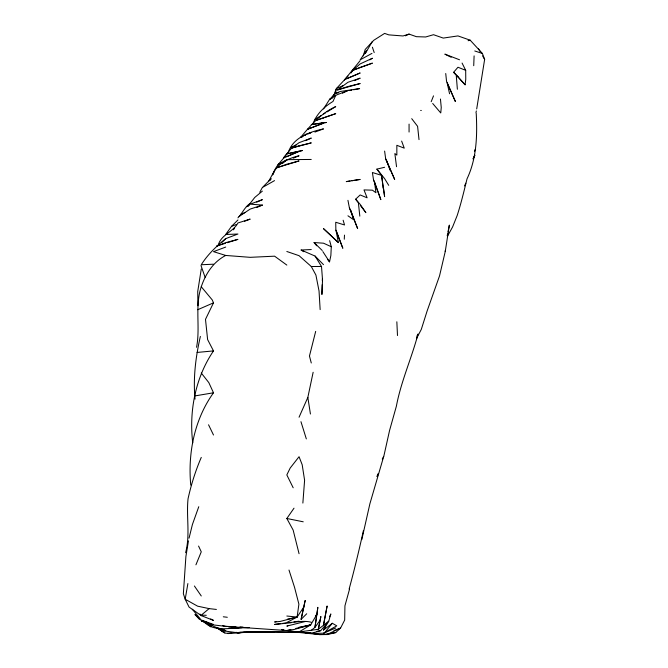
<?xml version="1.0" encoding="UTF-8"?>
<svg xmlns="http://www.w3.org/2000/svg" width="668" height="668" viewBox="0 0 668 668"><rect width="100%" height="100%" fill="white"/><g stroke="black" fill="none" stroke-linecap="round" stroke-linejoin="round"><path stroke-width="1" d="M409.066 132.047L409.066 124.106M457.371 89.253L456.286 75.76L457.956 76.72L465.103 84.786L465.763 79.3L465.688 70.332L462.072 63.059M322.201 284.677L321.909 294.479L322.535 280.001L321.508 266.482L315.087 256.078L301.143 250.016L311.28 249.548M322.318 280.76L322.377 278.798M396.541 166.708L394.855 153.565L396.842 155.101L396.842 145.298L404.249 148.146L401.635 141.082M476.234 113.577C477.386 135.579 476.66 158.6 467.032 178.84C464.001 191.115 461.087 203.439 457.188 215.497L452.595 226.953L447.527 236.08M473.721 65.698L474.105 55.895M383.265 188.485L381.578 175.35L376.886 169.129L384.618 167.276M329.658 240.664L331.286 246.726L330.869 255.468L329.533 261.856L327.596 259.443M344.27 239.227L344.488 235.111M302.863 503.071L304.6 480.25L302.186 464.736L299.055 456.712L290.179 468.051L286.831 474.923L293.185 487.774M359.818 216.14L358.39 202.847M196.542 347.293C200.517 327.295 194.613 306.361 201.268 286.756C205.594 273.822 213.301 261.839 225.717 255.452L250.166 257.33L274.606 256.178L286.831 265.079M347.944 76.119L336.421 88.51L335.72 92.126L331.286 98.288M200.375 336.421C195.682 356.929 193.01 378.096 195.056 399.122M201.268 269.029L197.728 291.515L197.928 305.752M185.612 552.695C190.338 534.934 186.197 516.765 188.042 498.804C191.14 484.651 195.54 470.715 201.268 457.405M188.459 540.896L185.896 556.494L183.366 593.735L185.186 599.246L189.044 607.053L201.268 615.637L213.493 620.405L210.729 618.952M329.558 616.789L330.852 613.942L328.739 621.215L318.327 629.314L320.849 616.656L318.327 629.314L299.055 631.936L310.687 624.906L316.874 614.368L317.843 607.337L314.962 627.369L311.28 630.316M187.883 583.573L185.186 599.246L197.628 606.177L209.126 608.615L216.399 609.45M363.275 55.87L365.204 49.474L373.754 40.297L384.618 33.4L388.818 34.878L402.988 35.963L409.066 34.101L416.389 36.682L425.683 36.974L433.515 34.703L443.26 38.084L457.956 35.913L470.18 40.189L482.405 53.473L484.634 59.394L476.701 108.959M349.122 589.092C354.374 569.712 359.117 550.148 363.425 530.551M417.358 335.887L416.431 338.709L421.291 329.407L427.102 311.037L439.536 275.876L445.247 251.502L449.364 225.091L447.986 231.896M201.268 286.756L212.224 299.89L213.493 302.854L205.493 319.346L207.614 339.569L213.493 350.909C195.39 377.57 188.91 411.229 192.751 442.959M475.967 112.917L476.334 110.938M301.101 619.37L305.159 600.549L301.101 619.37L306.704 613.767M447.201 235.787L447.593 233.842M299.055 417.224L307.839 397.435L313.142 372.268M361.805 539.619L369.88 503.822L383.983 455.509L389.561 430.501L396.374 406.211C401.05 381.319 411.571 358.374 418.034 334.025L417.082 335.829M349.573 589.026L344.938 605.818L344.671 620.079L340.58 628.054L335.728 632.571L327.395 634.558L319.596 634.558L313.426 633.665M189.044 538.166L192.417 524.497L198.763 506.72M315.68 331.386L309.459 356.027L311.28 362.983M474.464 151.578L475.073 149.599M333.407 96.977L336.037 89.094M273.304 174.064C275.224 165.781 282.397 160.671 286.831 153.874L302.27 150.567L286.831 153.874M377.253 476.509L378.297 473.637L376.927 476.334M431.202 101.695L433.507 95.866M195.933 564.811L201.268 551.818L198.571 546.065M272.619 174.941C276.494 163.969 288.401 158.174 299.055 155.769L293.302 158.174M365.488 53.164L372.393 41.399M342.425 93.194L347.953 90.514L335.728 95.315L332.998 101.444C324.539 106.538 317.024 113.527 313.35 122.879M464.552 185.946L465.788 183.191M473.178 158.892L474.89 155.143L473.069 158.859M311.28 633.456L323.504 633.206L336.781 625.858L332.305 623.269L323.504 630.049L325.232 626.258M288.092 152.914C292.976 137.383 309.276 132.055 323.504 128.882L314.929 132.072M365.354 53.098L366.715 50.342L360.169 59.819L371.976 53.382M250.166 203.373C244.705 206.946 242.292 213.468 237.933 217.86M218.102 245.707C220.657 234.577 233.149 232.205 237.942 222.962L250.166 219.096L244.571 221.267M268.444 181.729L274.606 170.373M259.794 192.242L262.157 187.842M382.28 459.066L383.716 456.403M270.097 180.393L271.133 178.64L262.382 187.508L274.54 180.611M323.504 630.049L328.739 621.215L320.682 630.675L311.28 633.239L299.389 632.112M201.268 373.02L208.808 382.597L213.493 392.792C194.471 419.32 187.775 452.929 190.747 485.085M323.504 108.951L329.541 99.448L335.72 93.311L340.212 91.499L359.618 88.593L353.648 89.771M303.898 606.87L297.11 617.065L286.831 622.492C295.005 622.735 303.03 620.071 311.28 622.242M233.466 229.817L234.61 228.122M299.055 553.705L293.152 530.091L286.831 518.485L294.012 508.181M225.717 234.393L231.529 226.352L237.942 219.956M320.273 620.054L314.962 627.369L316.874 614.368L315.396 615.829M360.06 60.746L344.504 79.868M247.845 206.362L254.775 197.427L262.382 191.115M324.489 632.872L332.305 623.269M283.599 157.615L291.599 148.112L299.055 142.693L311.28 138.076L305.643 140.656M465.103 84.786L453.63 72.294L457.956 67.243L465.688 70.332M302.554 136.681L300.65 137.391C310.578 125.308 321.124 113.109 335.72 106.604L327.095 111.89M304.959 135.571L306.328 134.109L304.691 135.262M222.052 242.234L225.717 238.626L237.933 234.025L225.717 234.493M358.04 202.362L355.635 199.198L360.169 194.947L367.124 197.811L364.002 189.912L372.393 190.171L375.934 192.718L374.514 181.871L373.546 179.984L372.393 172.511L381.578 175.35L384.618 196.651L383.332 186.965M282.247 163.668L287.115 159.635M209.126 608.615L201.268 615.161L206.287 615.286M225.717 238.626C216.449 246.233 207.664 254.508 201.268 264.745L213.493 264.202M337.507 89.938L347.944 86.531L360.169 83.533L337.507 89.938L347.944 82.273L360.169 78.164L354.474 80.644M335.728 95.315L329.541 99.448L332.297 98.112M239.01 216.557L250.158 209.092L262.382 205.076L250.158 204.149L262.382 199.657L256.729 202.137M355.201 68.846L352.62 70.441L351.026 72.82L352.62 70.441L360.169 63.911L372.393 58.241L369.813 59.836M315.004 119.288L321.049 115.589M323.638 114.003L325.366 112.95M206.161 621.875L201.268 620.756L212.808 624.856L213.493 624.455L199.365 619.294L194.947 614.543L200.216 618.802L192.3 609.249M309.509 133.4L311.28 132.431L307.731 134.084M405.401 35.822L409.066 34.101M300.65 137.391L303.305 136.147M290.613 147.544L296.25 144.964M246.358 206.679L249.189 205.443M336.421 88.51L343.068 85.613M197.711 309.727L213.493 302.854M344.379 79.793L360.169 72.962L347.944 78.098M284.009 157.848L299.055 151.377L286.831 156.562M240.497 214.453L245.256 212.416M256.679 207.523L262.382 205.076M323.504 633.206L335.728 628.004M281.796 162.992L277.963 164.595L286.831 159.652L311.23 159.452M231.529 226.352L236.188 224.531M333.942 630.584L340.58 628.054L327.186 634.433L319.529 634.6L299.406 632.504M225.717 247.068L213.493 251.644L225.717 255.452M225.408 243.302L216.733 246.033L225.717 242.659L237.942 239.361L227.337 242.693M299.055 627.277L310.687 624.906L294.154 629.473L286.831 630.55L225.717 626.359L212.808 624.856M468.084 40.715L470.18 40.189M304.942 621.591L286.831 626.091L287.866 625.849M290.805 629.615L286.831 630.55L298.387 631.92M295.782 628.438L310.687 624.906M276.56 621.566L274.606 621.991L280.218 621.432L297.11 617.065L298.897 604.164L294.555 587.364L288.993 570.038M287.324 619.211L297.11 617.065L286.831 616.021M335.72 93.311L338.709 92.718M349.665 90.556L351.652 90.163M249.673 632.02L250.158 631.928M195.215 395.857L213.493 392.792M323.504 634.567L335.728 632.571M316.924 631.277L320.682 630.675M349.982 181.003L346.274 181.621L360.169 179.433L352.019 180.694M280.719 623.628L274.606 624.438L291.131 622.76M282.756 623.361L285.812 622.952M293.962 621.875L299.055 621.198M256.362 631.627L227.938 633.59M197.06 352.445L213.493 350.909M252.379 631.586L237.942 632.83L223.095 630.792L225.717 630.6L219.137 628.346M252.195 631.577L237.942 632.83L235.979 632.262M240.998 632.287L237.942 632.538L242.058 632.262M244.78 632.27L237.933 632.613L262.382 631.786L299.055 632.479M202.847 620.689C214.486 634.091 232.89 626.459 248.162 627.586M231.829 632.905L225.717 633.281L218.211 628.271M237.933 632.613L244.045 632.27M242.158 627.686L233.182 627.995L249.164 627.586M251.243 631.678L250.158 631.711L298.604 632.045M228.773 627.978L237.942 627.82M286.831 251.494L299.055 255.685L311.28 266.499L321.508 266.482M262.382 631.786L249.273 631.778L274.239 632.095M235.904 626.751L225.717 626.359L222.778 625.682M239.979 626.91L243.035 627.035M420.673 110.437L421.291 110.471M316.649 245.766L314.069 242.551L323.504 243.194L331.286 246.726M299.673 631.945L311.28 633.239L297.87 631.619M223.296 616.789L227.304 617.274M308.282 632.922L310.336 633.222M459.526 59.778L444.855 54.133L451.167 57.273M286.831 518.485L303.23 521.8M474.764 50.977L482.405 53.473M218.519 628.145L225.717 630.6M213.493 626.317L219.647 628.797M201.268 620.756L212.232 625.974L210.57 624.914M432.705 103.49L440.755 112.959L441.247 107.49L440.446 99.023M216.065 627.369L224.623 632.938L218.127 628.337M301.143 250.016L303.723 251.702M347.944 215.789L353.606 219.722L350.75 210.495L349.422 208.024L347.944 200.342M322.844 251.594L329.533 261.856M338.409 242.609L323.504 228.631L338.409 242.609L335.962 230.184L342.834 248.262L335.862 229.967L335.728 222.252L344.538 224.966L343.135 220.215M314.069 242.551L322.226 250.483M315.087 256.078L323.504 264.662M453.63 72.294L457.956 76.72M208.065 624.029L210.729 626.843M355.635 199.198L360.169 204.366L365.872 212.641L360.453 205.527M199.982 614.076L201.268 615.637M376.886 169.129L384.618 178.623L388.718 185.337M411.722 118.67L417.592 126.327L419.011 139.62M194.405 585.995L201.268 595.973M478.513 48.814L480.041 51.461M482.597 55.87L484.634 59.394M385.67 158.875L394.638 179.375L385.67 158.875L384.618 151.077M311.28 266.499L315.914 275.066L319.037 290.981L320.147 309.61M208.55 424.79L213.493 435.002M349.422 208.024L357.639 228.59L350.75 210.495M373.546 179.984L380.852 199.64L374.514 181.871M386.705 160.687L390.137 170.407M200.976 265.505L205.076 277.245M372.393 47.203L374.197 52.588M300.959 421.692L306.328 438.901M449.564 93.754L447.117 82.648L455.392 101.544L446.55 81.379L445.731 73.513M307.839 397.435L310.436 414.018M445.155 250.892L445.247 251.502M396.842 321.792L397.493 335.528M327.095 606.152L323.496 625.098L327.095 606.152M311.28 127.755L307.739 129.208L323.504 123.179L311.28 127.755M360.169 67.418L352.562 70.407L372.393 63.143L360.169 67.418M286.831 164.27L276.744 167.768L299.055 160.938L286.831 164.27M323.496 117.835L316.599 120.207L335.72 113.66L323.496 117.835M299.055 145.841L291.599 148.112L311.28 142.868L299.055 145.841M321.55 123.062L311.28 124.549L326.485 122.469L321.55 123.062M283.766 629.815L281.721 629.607L283.775 629.807"/></g></svg>
